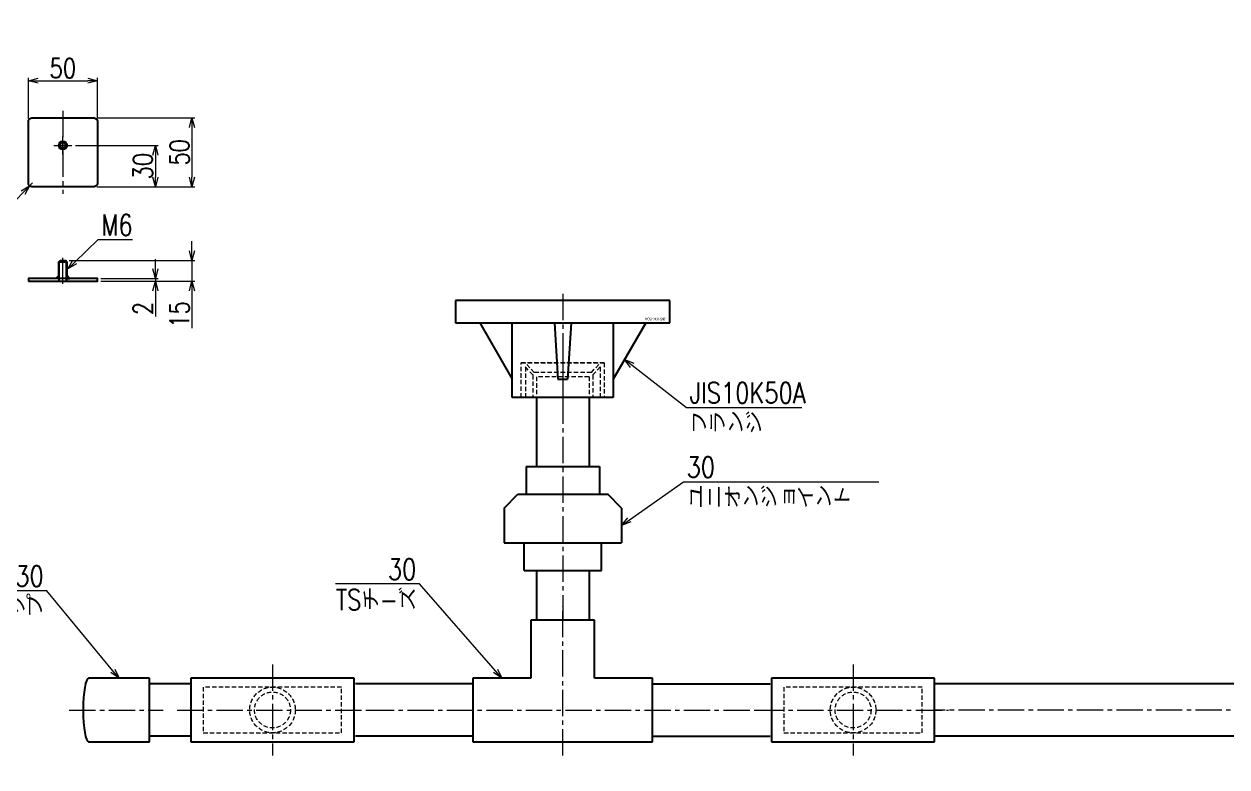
# Model space of a CAD drawing. Header units: millimetres. Extents: x 0 to 70370, y 0 to 11543.
# Drawn here: x 25587 to 26457, y 1508 to 2045 of the extents above; entities that cross this region are included whole.
import ezdxf
from ezdxf import colors
from ezdxf.entities.mleader import LeaderData, LeaderLine
from ezdxf.enums import TextEntityAlignment as Align
from ezdxf.math import Vec2, Vec3

# ---------------------------------------------------------------- set-up
doc = ezdxf.new("R2010")
doc.units = ezdxf.units.MM
doc.linetypes.add('CENTER2', pattern=[28.575, 19.05, -3.175, 3.175, -3.175])
doc.linetypes.add('HIDDEN2', pattern=[4.7625, 3.175, -1.5875])
for name, color, linetype, lineweight in [('01_外形線', 7, 'Continuous', 25), ('02_細線', 5, 'Continuous', 13), ('03_かくれ線', 6, 'HIDDEN2', 13), ('04_中心線', 1, 'CENTER2', 9), ('07_寸法線', 3, 'Continuous', 9)]:
    doc.layers.add(name, color=color, linetype=linetype, lineweight=lineweight)
doc.styles.get("Standard").update_dxf_attribs({"font": 'arial.ttf'})
doc.styles.add('寸法用', font='simplex.shx', dxfattribs={"width": 0.8, "bigfont": '@extfont2.shx'})
doc.dimstyles.new('機械製図用', dxfattribs={"dimtxt": 3.5, "dimasz": 3.5, "dimexe": 2, "dimexo": 0, "dimgap": 1.2, "dimtad": 1, "dimdsep": 46, "dimtxsty": '寸法用', "dimblk": 'OPEN30', "dimcen": 0, "dimclrd": 256, "dimclre": 256, "dimclrt": 7, "dimazin": 2, "dimtm": 1e-09, "dimtfac": 0.75, "dimtmove": 0, "dimatfit": 3, "dimldrblk": 'OPEN30', "dimfxl": 1, "dimlwd": -1, "dimlwe": -1, "dimarcsym": 0})

# ---------------------------------------------------------------- blocks, each defined once
blk = doc.blocks.new('_Open30')
at = {"color": 0, "linetype": 'ByBlock', "lineweight": -2}
for p, q in [((-1, 0.27), (0, 0)), ((0, 0), (-1, -0.27)), ((0, 0), (-1, 0))]:
    blk.add_line(p, q, dxfattribs=at)
blk = doc.blocks.new('*D2818')
at = {"layer": '07_寸法線', "transparency": 16777216}
for p, q in [((25681.66, 1867.95), (25681.66, 1874.95)), ((25642.29, 1860.95), (25683.66, 1860.95)), ((25642.29, 1858.95), (25683.66, 1858.95)), ((25681.66, 1860.95), (25681.66, 1858.95)), ((25681.66, 1851.95), (25681.66, 1833.48))]:
    blk.add_line(p, q, dxfattribs=at)
at = {"layer": 'Defpoints', "color": 0, "transparency": 16777216}
for p in [(25639.79, 1860.95), (25639.79, 1858.95), (25681.66, 1858.95)]:
    blk.add_point(p, dxfattribs=at)
at = {"layer": '07_寸法線', "transparency": 16777216, "xscale": 7, "yscale": 7, "zscale": 7}
for p, rotation in [((25681.66, 1860.95), 270), ((25681.66, 1858.95), 90)]:
    blk.add_blockref('_Open30', p, dxfattribs=dict(at, rotation=rotation))
at = {"layer": '07_寸法線', "color": 7, "transparency": 16777216, "insert": (25672.66, 1839.21), "char_height": 14, "attachment_point": 5, "rotation": 90, "style": '寸法用'}
blk.add_mtext('2', dxfattribs=at)
blk = doc.blocks.new('*D2819')
at = {"layer": '07_寸法線', "transparency": 16777216}
for p, q in [((25639.29, 1977.12), (25710.14, 1977.12)), ((25708.14, 1970.12), (25708.14, 1934.12)), ((25639.29, 1927.12), (25710.14, 1927.12))]:
    blk.add_line(p, q, dxfattribs=at)
at = {"layer": 'Defpoints', "color": 0, "transparency": 16777216}
for p in [(25636.79, 1977.12), (25636.79, 1927.12), (25708.14, 1927.12)]:
    blk.add_point(p, dxfattribs=at)
at = {"layer": '07_寸法線', "transparency": 16777216, "xscale": 7, "yscale": 7, "zscale": 7}
for p, rotation in [((25708.14, 1977.12), 90), ((25708.14, 1927.12), 270)]:
    blk.add_blockref('_Open30', p, dxfattribs=dict(at, rotation=rotation))
at = {"layer": '07_寸法線', "color": 7, "transparency": 16777216, "insert": (25699.14, 1952.12), "char_height": 14, "attachment_point": 5, "rotation": 90, "style": '寸法用'}
blk.add_mtext('50', dxfattribs=at)
blk = doc.blocks.new('*D2820')
at = {"layer": '07_寸法線', "transparency": 16777216}
for p, q in [((25589.79, 1976.62), (25589.79, 2005.92)), ((25596.79, 2003.92), (25632.79, 2003.92)), ((25639.79, 1976.62), (25639.79, 2005.92))]:
    blk.add_line(p, q, dxfattribs=at)
at = {"layer": 'Defpoints', "color": 0, "transparency": 16777216}
for p in [(25639.79, 2003.92), (25589.79, 1974.12), (25639.79, 1974.12)]:
    blk.add_point(p, dxfattribs=at)
at = {"layer": '07_寸法線', "transparency": 16777216, "xscale": 7, "yscale": 7, "zscale": 7, "rotation": 180}
blk.add_blockref('_Open30', (25589.79, 2003.92), dxfattribs=at)
at = {"layer": '07_寸法線', "transparency": 16777216, "xscale": 7, "yscale": 7, "zscale": 7}
blk.add_blockref('_Open30', (25639.79, 2003.92), dxfattribs=at)
at = {"layer": '07_寸法線', "color": 7, "transparency": 16777216, "insert": (25614.79, 2012.92), "char_height": 14, "attachment_point": 5, "style": '寸法用'}
blk.add_mtext('50', dxfattribs=at)
blk = doc.blocks.new('*D2821')
at = {"layer": '07_寸法線', "transparency": 16777216}
for p, q in [((25592.79, 1930.12), (25590.72, 1927.95)), ((25557.63, 1893.37), (25585.88, 1922.9))]:
    blk.add_line(p, q, dxfattribs=at)
at = {"layer": 'Defpoints', "color": 0, "transparency": 16777216}
for p in [(25590.72, 1927.95), (25592.79, 1930.12)]:
    blk.add_point(p, dxfattribs=at)
at = {"layer": '07_寸法線', "transparency": 16777216, "xscale": 7, "yscale": 7, "zscale": 7, "rotation": 46.26722012593691}
blk.add_blockref('_Open30', (25590.72, 1927.95), dxfattribs=at)
at = {"layer": '07_寸法線', "color": 7, "transparency": 16777216, "insert": (25562.83, 1911.82), "char_height": 14, "attachment_point": 5, "rotation": 46.26722, "style": '寸法用'}
blk.add_mtext('CR3', dxfattribs=at)
blk = doc.blocks.new('*D2822')
at = {"layer": '07_寸法線', "transparency": 16777216}
for p, q in [((25708.14, 1880.95), (25708.14, 1887.95)), ((25619.29, 1873.95), (25710.14, 1873.95)), ((25708.14, 1873.95), (25708.14, 1858.95)), ((25642.29, 1858.95), (25710.14, 1858.95)), ((25708.14, 1851.95), (25708.14, 1824.95))]:
    blk.add_line(p, q, dxfattribs=at)
at = {"layer": 'Defpoints', "color": 0, "transparency": 16777216}
for p in [(25616.79, 1873.95), (25639.79, 1858.95), (25708.14, 1858.95)]:
    blk.add_point(p, dxfattribs=at)
at = {"layer": '07_寸法線', "transparency": 16777216, "xscale": 7, "yscale": 7, "zscale": 7}
for p, rotation in [((25708.14, 1873.95), 270), ((25708.14, 1858.95), 90)]:
    blk.add_blockref('_Open30', p, dxfattribs=dict(at, rotation=rotation))
at = {"layer": '07_寸法線', "color": 7, "transparency": 16777216, "insert": (25699.14, 1834.95), "char_height": 14, "attachment_point": 5, "rotation": 90, "style": '寸法用'}
blk.add_mtext('15', dxfattribs=at)
blk = doc.blocks.new('*U2817')
at = {"layer": '04_中心線', "color": 0, "linetype": 'CENTER2', "transparency": 16777216}
for p, q in [((-6.5, 0), (-0.6, 0)), ((0, 0.6), (0, 6.5)), ((0.6, 0), (6.5, 0)), ((0, -6.5), (0, -0.6))]:
    blk.add_line(p, q, dxfattribs=at)
at = {"layer": '04_中心線', "color": 0, "linetype": 'Continuous', "transparency": 16777216}
for p, q in [((-0.3, 0), (0.3, 0)), ((0, -0.3), (0, 0.3))]:
    blk.add_line(p, q, dxfattribs=at)
blk = doc.blocks.new('*D2823')
at = {"layer": '07_寸法線', "transparency": 16777216}
for p, q in [((25623.79, 1957.12), (25683.66, 1957.12)), ((25681.66, 1950.12), (25681.66, 1934.12)), ((25639.29, 1927.12), (25683.66, 1927.12))]:
    blk.add_line(p, q, dxfattribs=at)
at = {"layer": 'Defpoints', "color": 0, "transparency": 16777216}
for p in [(25621.29, 1957.12), (25636.79, 1927.12), (25681.66, 1927.12)]:
    blk.add_point(p, dxfattribs=at)
at = {"layer": '07_寸法線', "transparency": 16777216, "xscale": 7, "yscale": 7, "zscale": 7}
for p, rotation in [((25681.66, 1957.12), 90), ((25681.66, 1927.12), 270)]:
    blk.add_blockref('_Open30', p, dxfattribs=dict(at, rotation=rotation))
at = {"layer": '07_寸法線', "color": 7, "transparency": 16777216, "insert": (25672.66, 1942.12), "char_height": 14, "attachment_point": 5, "rotation": 90, "style": '寸法用'}
blk.add_mtext('30', dxfattribs=at)
blk = doc.blocks.new('AM_BALLOON1')
at = {"transparency": 16777216}
blk.add_circle((0, 0), 5, dxfattribs=at)
blk.add_attdef('B_NUMBER', text='', height=3, dxfattribs=at).set_placement((0, 0), align=Align.MIDDLE_CENTER)
blk = doc.blocks.new('_OPEN')
at = {"color": 0, "linetype": 'ByBlock'}
for p, q in [((-1, 0.17), (0, 0)), ((0, 0), (-1, -0.17)), ((0, 0), (-1, 0))]:
    blk.add_line(p, q, dxfattribs=at)

msp = doc.modelspace()

# ---------------------------------------------------------------- hatches: boundary and pattern name
at = {"layer": '01_外形線'}
h = msp.add_hatch(color=256, dxfattribs=at)
h.dxf.hatch_style = 1
h.paths.add_polyline_path([(25609.794, 1860.946), (25611.794, 1860.946), (25611.794, 1862.946)])
h = msp.add_hatch(color=256, dxfattribs=at)
h.dxf.hatch_style = 1
h.paths.add_polyline_path([(25617.794, 1862.946), (25617.794, 1860.946), (25619.794, 1860.946)])

# ---------------------------------------------------------------- linework, layer by layer
for p, q in [((25611.794, 1872.946), (25612.794, 1873.946)), ((25611.794, 1872.946), (25617.794, 1872.946)), ((25611.794, 1860.946), (25611.794, 1872.946)), ((25612.794, 1873.946), (25616.794, 1873.946)), ((25617.794, 1872.946), (25616.794, 1873.946)), ((25617.794, 1860.946), (25617.794, 1872.946)), ((25957.371, 1774.87), (25957.371, 1724.868)), ((25995.371, 1774.87), (25995.371, 1724.868)), ((25949.871, 1724.868), (26002.871, 1724.868)), ((25949.871, 1724.868), (25949.871, 1704.868)), ((26002.871, 1724.868), (26002.871, 1704.868)), ((25933.871, 1694.868), (25943.871, 1704.868)), ((25943.871, 1704.868), (26008.871, 1704.868)), ((26018.871, 1694.868), (26008.871, 1704.868)), ((25933.871, 1694.868), (25933.871, 1669.868)), ((26018.871, 1694.868), (26018.871, 1669.868)), ((25933.871, 1669.868), (26018.871, 1669.868)), ((25948.371, 1649.868), (25948.371, 1669.868)), ((26004.371, 1649.868), (26004.371, 1669.868)), ((25948.371, 1649.868), (26004.371, 1649.868)), ((25957.371, 1649.868), (25957.371, 1613.872)), ((25995.372, 1649.868), (25995.372, 1613.872)), ((25953.371, 1613.872), (25953.371, 1571.872)), ((25999.371, 1613.872), (25953.371, 1613.872)), ((25999.371, 1571.872), (25999.371, 1613.872)), ((25677.371, 1571.872), (25633.371, 1571.872)), ((25677.371, 1525.872), (25677.371, 1571.872)), ((25707.371, 1567.872), (25677.371, 1567.872)), ((25825.371, 1571.872), (25707.371, 1571.872)), ((25707.371, 1571.872), (25707.371, 1525.872)), ((25825.371, 1525.872), (25825.371, 1571.872)), ((25911.371, 1567.872), (25826.371, 1567.872)), ((25911.371, 1571.872), (25911.371, 1525.872)), ((25953.371, 1571.872), (25911.371, 1571.872)), ((26041.371, 1571.872), (25999.371, 1571.872)), ((26041.371, 1525.872), (26041.371, 1571.872)), ((26041.371, 1567.872), (26126.371, 1567.872)), ((26245.371, 1571.872), (26127.371, 1571.872)), ((26127.371, 1571.872), (26127.371, 1525.872)), ((26245.371, 1525.872), (26245.371, 1571.872)), ((26567.371, 1567.872), (26245.371, 1567.872)), ((25633.371, 1525.872), (25677.371, 1525.872)), ((25707.371, 1529.872), (25677.371, 1529.872)), ((25707.371, 1525.872), (25825.371, 1525.872)), ((25911.371, 1529.872), (25826.371, 1529.872)), ((25911.371, 1525.872), (26041.371, 1525.872)), ((26041.371, 1529.872), (26126.371, 1529.872)), ((26127.371, 1525.872), (26245.371, 1525.872)), ((26567.371, 1529.872), (26245.371, 1529.872))]:
    msp.add_line(p, q, dxfattribs=at)
msp.add_lwpolyline([(25636.794, 1927.121), (25592.794, 1927.121, -0.4142136), (25589.794, 1930.121), (25589.794, 1974.121, -0.4142136), (25592.794, 1977.121), (25636.794, 1977.121, -0.4142136), (25639.794, 1974.121), (25639.794, 1930.121, -0.4142136)], format="xyb", close=True, dxfattribs=at)
for points in [[(25611.794, 1862.946), (25611.794, 1860.946), (25609.794, 1860.946), (25611.794, 1862.946)], [(25617.794, 1862.946), (25617.794, 1860.946), (25619.794, 1860.946), (25617.794, 1862.946)], [(26053.871, 1844.87), (25898.871, 1844.87)], [(25898.871, 1844.87), (25898.871, 1828.87)], [(26053.871, 1828.87), (26053.871, 1844.87)], [(25898.871, 1828.87), (26053.871, 1828.87)], [(25916.371, 1828.87), (25939.871, 1788.167)], [(25939.871, 1774.87), (25939.871, 1828.87)], [(25970.371, 1828.87), (25972.871, 1788.167)], [(25982.371, 1828.87), (25979.871, 1788.167)], [(26012.871, 1828.87), (26012.871, 1774.87)], [(26036.371, 1828.87), (26012.871, 1788.167)], [(25972.871, 1788.167), (25979.871, 1788.167)], [(26012.871, 1774.87), (25939.871, 1774.87)]]:
    msp.add_lwpolyline(points, dxfattribs=at)
msp.add_lwpolyline([(25589.794, 1858.946), (25639.794, 1858.946), (25639.794, 1860.946), (25589.794, 1860.946)], close=True, dxfattribs=at)
for radius in [3.05, 3, 2]:
    msp.add_circle((25614.794, 1957.121), radius, dxfattribs=at)
msp.add_ellipse((25633.371, 1548.872), major_axis=(0, -23), ratio=0.173913, start_param=3.1415927, end_param=6.2831853, dxfattribs=at)
at = {"layer": '02_細線'}
for p, q in [((25612.394, 1860.946), (25612.394, 1873.546)), ((25617.194, 1860.946), (25617.194, 1873.546))]:
    msp.add_line(p, q, dxfattribs=at)
msp.add_circle((25614.794, 1957.121), 2.4, dxfattribs=at)
at = {"layer": '03_かくれ線'}
for p, q in [((25611.744, 1858.946), (25611.744, 1860.946)), ((25612.394, 1858.946), (25612.394, 1860.946)), ((25617.194, 1858.946), (25617.194, 1860.946)), ((25617.844, 1858.946), (25617.844, 1860.946)), ((26006.371, 1799.87), (25946.371, 1799.87)), ((25949.371, 1796.924), (25949.371, 1774.87)), ((25997.046, 1792.87), (25955.696, 1792.87)), ((26003.371, 1796.924), (26003.371, 1774.87)), ((26006.371, 1799.87), (26006.371, 1774.87)), ((25954.601, 1791.136), (25954.601, 1774.87)), ((25957.371, 1789.87), (25957.371, 1774.87)), ((25995.371, 1789.87), (25957.371, 1789.87)), ((25995.371, 1789.87), (25995.371, 1774.87)), ((25998.141, 1791.136), (25998.141, 1774.87)), ((25716.371, 1565.372), (25716.371, 1532.372)), ((25816.371, 1565.372), (25716.371, 1565.372)), ((25816.371, 1532.372), (25816.371, 1565.372)), ((26136.371, 1565.372), (26136.371, 1532.372)), ((26236.371, 1565.372), (26136.371, 1565.372)), ((26236.371, 1532.372), (26236.371, 1565.372)), ((25716.371, 1532.372), (25816.371, 1532.372)), ((26136.371, 1532.372), (26236.371, 1532.372))]:
    msp.add_line(p, q, dxfattribs=at)
for points in [[(25611.794, 1860.946), (25611.794, 1858.946), (25617.794, 1858.946), (25617.794, 1860.946)], [(25946.371, 1799.87), (26006.371, 1799.87), (26006.371, 1774.87), (25946.371, 1774.87), (25946.371, 1799.87)], [(25955.696, 1792.87), (25949.371, 1799.87)], [(25954.601, 1791.136), (25949.371, 1796.924)], [(25997.046, 1792.87), (26003.371, 1799.87)], [(25998.141, 1791.136), (26003.371, 1796.924)]]:
    msp.add_lwpolyline(points, dxfattribs=at)
for centre, radius in [((25766.371, 1548.872), 16.5), ((25766.371, 1548.872), 13), ((26186.371, 1548.872), 16.5), ((26186.371, 1548.872), 13)]:
    msp.add_circle(centre, radius, dxfattribs=at)
at = {"layer": '04_中心線'}
for p, q in [((25614.794, 1982.121), (25614.794, 1922.121)), ((25614.794, 1858.946), (25614.794, 1875.946)), ((25614.794, 1856.946), (25614.794, 1862.946)), ((25976.371, 1804.87), (25976.371, 1769.87)), ((25976.371, 1774.87), (25976.371, 1613.872)), ((25976.371, 1515.872), (25976.371, 1623.872)), ((25766.371, 1581.872), (25766.371, 1515.872)), ((26186.371, 1581.872), (26186.371, 1515.872)), ((25619.371, 1548.872), (25687.371, 1548.872)), ((25697.371, 1548.872), (25835.371, 1548.872)), ((25835.371, 1548.872), (26117.371, 1548.872)), ((26117.371, 1548.872), (26255.371, 1548.872)), ((26567.371, 1548.872), (26245.371, 1548.872))]:
    msp.add_line(p, q, dxfattribs=at)
msp.add_lwpolyline([(25976.371, 1849.87), (25976.371, 1769.87)], dxfattribs=at)

# ---------------------------------------------------------------- block references
at = {"layer": '04_中心線', "linetype": 'CENTER2'}
msp.add_blockref('*U2817', (25614.794, 1957.121), dxfattribs=at)

# ---------------------------------------------------------------- texts
at = {"layer": '03_かくれ線'}
msp.add_text('JIS10K-50A', height=2, rotation=180, dxfattribs=at).set_placement((26050.662, 1832.669))

# ---------------------------------------------------------------- dimensions: what is measured, and where the dimension line sits
at = {"layer": '07_寸法線'}
dim = msp.add_linear_dim(base=(25639.794, 2003.924), p1=(25589.794, 1974.121), p2=(25639.794, 1974.121), dimstyle='機械製図用', override={"dimtxt": 14, "dimasz": 7, "dimexo": 2.5, "dimgap": 2}, dxfattribs=at)
dim.commit()
dim.dimension.update_dxf_attribs({"geometry": '*D2820', "text_midpoint": (25614.794, 2012.924)})
for base, p1, p2, picture, middle in [((25708.139, 1927.121), (25636.794, 1977.121), (25636.794, 1927.121), '*D2819', (25699.139, 1952.121)), ((25681.656, 1927.121), (25621.294, 1957.121), (25636.794, 1927.121), '*D2823', (25672.656, 1942.121)), ((25708.139, 1858.946), (25616.794, 1873.946), (25639.794, 1858.946), '*D2822', (25699.139, 1834.946)), ((25681.656, 1858.946), (25639.794, 1860.946), (25639.794, 1858.946), '*D2818', (25672.656, 1839.212))]:
    dim = msp.add_linear_dim(base=base, p1=p1, p2=p2, angle=90, dimstyle='機械製図用', override={"dimtxt": 14, "dimasz": 7, "dimexo": 2.5, "dimgap": 2}, dxfattribs=at)
    dim.commit()
    dim.dimension.update_dxf_attribs({"geometry": picture, "text_midpoint": middle})
dim = msp.add_radius_dim(center=(25592.794, 1930.121), mpoint=(25590.721, 1927.953), text='C<>', dimstyle='機械製図用', override={"dimtxt": 14, "dimasz": 7, "dimgap": 2}, dxfattribs=at)
dim.commit()
dim.dimension.update_dxf_attribs({"geometry": '*D2821', "text_midpoint": (25562.833, 1911.823)})

# ---------------------------------------------------------------- leaders
ml = msp.add_multileader_block('Standard', dxfattribs=at)
ml.set_content('AM_BALLOON1', color=256, scale=9.3744318)
ml.set_attribute('B_NUMBER', '1', width=0)
ml.set_leader_properties(color=256, linetype='ByLayer', lineweight=-1)
ml.set_arrow_properties(name='OPEN')
ml.build(insert=Vec2(0, 0))
ml.multileader.update_dxf_attribs({"leader_type": 0, "has_dogleg": 0, "text_right_attachment_type": 6, "dogleg_length": 0, "arrow_head_size": 4.688, "scale": 2.5, "block_connection_type": 1})
ctx = ml.context
ctx.base_point, ctx.scale, ctx.char_height, ctx.arrow_head_size, ctx.landing_gap_size, ctx.plane_origin = Vec3(33418.771, 3166.995), 2.5, 9.375, 4.688, 4.688, Vec3(33418.771, 3166.995)
ctx.right_attachment, ctx.attachment_type = 6, 1
notes = []
notes.append((ctx, [(0, (0, 0, 0), (0, 0), (1, 0), 1, [])]))
ctx.block.insert = Vec3(33418.771, 3166.995)
ml = msp.add_multileader_block('Standard', dxfattribs=at)
ml.set_content('AM_BALLOON1', color=256, scale=7.4995455)
ml.set_attribute('B_NUMBER', '1A', width=0)
ml.set_leader_properties(color=256, linetype='ByLayer', lineweight=-1)
ml.set_arrow_properties(name='OPEN')
ml.build(insert=Vec2(0, 0))
ml.multileader.update_dxf_attribs({"leader_type": 0, "has_dogleg": 0, "text_right_attachment_type": 6, "dogleg_length": 0, "arrow_head_size": 3.75, "scale": 2.5, "block_connection_type": 1})
ctx = ml.context
ctx.base_point, ctx.scale, ctx.char_height, ctx.arrow_head_size, ctx.landing_gap_size, ctx.plane_origin = Vec3(35324.795, 3132.322), 2.5, 7.5, 3.75, 3.75, Vec3(35324.795, 3132.322)
ctx.right_attachment, ctx.attachment_type = 6, 1
notes.append((ctx, [(0, (0, 0, 0), (0, 0), (1, 0), 1, [])]))
ctx.block.insert = Vec3(35324.795, 3132.322)
ml = msp.add_multileader_block('Standard', dxfattribs=at)
ml.set_content('AM_BALLOON1', color=256, scale=7.4995455)
ml.set_attribute('B_NUMBER', '2', width=0)
ml.set_leader_properties(color=256, linetype='ByLayer', lineweight=-1)
ml.set_arrow_properties(name='OPEN')
ml.build(insert=Vec2(0, 0))
ml.multileader.update_dxf_attribs({"leader_type": 0, "has_dogleg": 0, "text_right_attachment_type": 6, "dogleg_length": 0, "arrow_head_size": 3.75, "scale": 2.5, "block_connection_type": 1})
ctx = ml.context
ctx.base_point, ctx.scale, ctx.char_height, ctx.arrow_head_size, ctx.landing_gap_size, ctx.plane_origin = Vec3(37084.606, 2712.991), 2.5, 7.5, 3.75, 3.75, Vec3(37084.606, 2712.991)
ctx.right_attachment, ctx.attachment_type = 6, 1
notes.append((ctx, [(0, (0, 0, 0), (0, 0), (1, 0), 1, [])]))
ctx.block.insert = Vec3(37084.606, 2712.991)
ml = msp.add_multileader_block('Standard', dxfattribs=at)
ml.set_content('AM_BALLOON1', color=256, scale=7.4995455)
ml.set_attribute('B_NUMBER', '3', width=0)
ml.set_leader_properties(color=256, linetype='ByLayer', lineweight=-1)
ml.set_arrow_properties(name='OPEN')
ml.build(insert=Vec2(0, 0))
ml.multileader.update_dxf_attribs({"leader_type": 0, "has_dogleg": 0, "text_right_attachment_type": 6, "dogleg_length": 0, "arrow_head_size": 3.75, "scale": 2.5, "block_connection_type": 1})
ctx = ml.context
ctx.base_point, ctx.scale, ctx.char_height, ctx.arrow_head_size, ctx.landing_gap_size, ctx.plane_origin = Vec3(38565.945, 2679.176), 2.5, 7.5, 3.75, 3.75, Vec3(38565.945, 2679.176)
ctx.right_attachment, ctx.attachment_type = 6, 1
notes.append((ctx, [(0, (0, 0, 0), (0, 0), (1, 0), 1, [])]))
ctx.block.insert = Vec3(38565.945, 2679.176)
ml = msp.add_multileader_block('Standard', dxfattribs=at)
ml.set_content('AM_BALLOON1', color=256, scale=7.4995455)
ml.set_attribute('B_NUMBER', '1B', width=0)
ml.set_leader_properties(color=256, linetype='ByLayer', lineweight=-1)
ml.set_arrow_properties(name='OPEN')
ml.build(insert=Vec2(0, 0))
ml.multileader.update_dxf_attribs({"leader_type": 0, "has_dogleg": 0, "text_right_attachment_type": 6, "dogleg_length": 0, "arrow_head_size": 3.75, "scale": 2.5, "block_connection_type": 1})
ctx = ml.context
ctx.base_point, ctx.scale, ctx.char_height, ctx.arrow_head_size, ctx.landing_gap_size, ctx.plane_origin = Vec3(35324.795, 2449.628), 2.5, 7.5, 3.75, 3.75, Vec3(35324.795, 2449.628)
ctx.right_attachment, ctx.attachment_type = 6, 1
notes.append((ctx, [(0, (0, 0, 0), (0, 0), (1, 0), 1, [])]))
ctx.block.insert = Vec3(35324.795, 2449.628)
ml = msp.add_multileader_block('Standard', dxfattribs=at)
ml.set_content('AM_BALLOON1', color=256, scale=5.0246955)
ml.set_attribute('B_NUMBER', '1', width=0)
ml.set_leader_properties(color=256, linetype='ByLayer', lineweight=-1)
ml.set_arrow_properties(name='OPEN')
ml.build(insert=Vec2(0, 0))
ml.multileader.update_dxf_attribs({"leader_type": 0, "has_dogleg": 0, "text_right_attachment_type": 6, "dogleg_length": 0, "arrow_head_size": 2.513, "scale": 2.5, "block_connection_type": 1})
ctx = ml.context
ctx.base_point, ctx.scale, ctx.char_height, ctx.arrow_head_size, ctx.landing_gap_size, ctx.plane_origin = Vec3(40332.084, 2013.345), 2.5, 5.025, 2.513, 2.513, Vec3(40332.084, 2013.345)
ctx.right_attachment, ctx.attachment_type = 6, 1
notes.append((ctx, [(0, (0, 0, 0), (0, 0), (1, 0), 1, [])]))
ctx.block.insert = Vec3(40332.084, 2013.345)
ml = msp.add_multileader_block('Standard', dxfattribs=at)
ml.set_content('AM_BALLOON1', color=256, scale=5.0246955)
ml.set_attribute('B_NUMBER', '2', width=0)
ml.set_leader_properties(color=256, linetype='ByLayer', lineweight=-1)
ml.set_arrow_properties(name='OPEN')
ml.build(insert=Vec2(0, 0))
ml.multileader.update_dxf_attribs({"leader_type": 0, "has_dogleg": 0, "text_right_attachment_type": 6, "dogleg_length": 0, "arrow_head_size": 2.513, "scale": 2.5, "block_connection_type": 1})
ctx = ml.context
ctx.base_point, ctx.scale, ctx.char_height, ctx.arrow_head_size, ctx.landing_gap_size, ctx.plane_origin = Vec3(41277.991, 2013.345), 2.5, 5.025, 2.513, 2.513, Vec3(41277.991, 2013.345)
ctx.right_attachment, ctx.attachment_type = 6, 1
notes.append((ctx, [(0, (0, 0, 0), (0, 0), (1, 0), 1, [])]))
ctx.block.insert = Vec3(41277.991, 2013.345)
ml = msp.add_multileader_block('Standard', dxfattribs=at)
ml.set_content('AM_BALLOON1', color=256, scale=7.4995455)
ml.set_attribute('B_NUMBER', '3', width=0)
ml.set_leader_properties(color=256, linetype='ByLayer', lineweight=-1)
ml.set_arrow_properties(name='OPEN')
ml.build(insert=Vec2(0, 0))
ml.multileader.update_dxf_attribs({"leader_type": 0, "has_dogleg": 0, "text_right_attachment_type": 6, "dogleg_length": 0, "arrow_head_size": 3.75, "scale": 2.5, "block_connection_type": 1})
ctx = ml.context
ctx.base_point, ctx.scale, ctx.char_height, ctx.arrow_head_size, ctx.landing_gap_size, ctx.plane_origin = Vec3(38565.945, 1903.883), 2.5, 7.5, 3.75, 3.75, Vec3(38565.945, 1903.883)
ctx.right_attachment, ctx.attachment_type = 6, 1
notes.append((ctx, [(0, (0, 0, 0), (0, 0), (1, 0), 1, [])]))
ctx.block.insert = Vec3(38565.945, 1903.883)
ml = msp.add_multileader_mtext('Standard', dxfattribs=at)
ml.set_content('M6', color=7, style='寸法用')
ml.set_leader_properties(color=256, linetype='ByLayer', lineweight=-1)
ml.set_arrow_properties(name='OPEN30')
ml.build(insert=Vec2(0, 0))
ml.multileader.update_dxf_attribs({"has_dogleg": 0, "text_left_attachment_type": 6, "text_right_attachment_type": 6, "arrow_head_size": 7})
ctx = ml.context
ctx.base_point, ctx.char_height, ctx.arrow_head_size, ctx.landing_gap_size, ctx.plane_origin = Vec3(25640.228, 1889.059), 15, 7, 2.352, Vec3(25676.368, 1850.653)
ctx.left_attachment, ctx.right_attachment = 6, 6
notes.append((ctx, [(0, (1, 1, 0), (25630.82, 1889.059), (1, 0), 9.408, [(0, [(25618.285, 1867.923)], 0, [])])]))
ctx.mtext.insert, ctx.mtext.width, ctx.mtext.defined_height, ctx.mtext.line_spacing_factor, ctx.mtext.flow_direction = Vec3(25642.58, 1907.059), 151.12249, 3.716, 0.88, 5
ml = msp.add_multileader_mtext('Standard', dxfattribs=at)
ml.set_content('JIS10K50A\\Pフランジ', color=7, style='寸法用')
ml.set_leader_properties(color=256, linetype='ByLayer', lineweight=-1)
ml.set_arrow_properties(name='OPEN30')
ml.build(insert=Vec2(0, 0))
ml.multileader.update_dxf_attribs({"has_dogleg": 0, "text_left_attachment_type": 6, "text_right_attachment_type": 6, "arrow_head_size": 7})
ctx = ml.context
ctx.base_point, ctx.char_height, ctx.arrow_head_size, ctx.landing_gap_size, ctx.plane_origin = Vec3(26065.837, 1767.644), 15, 7, 2.352, Vec3(25881.004, 1363.378)
ctx.left_attachment, ctx.right_attachment = 6, 6
notes.append((ctx, [(0, (1, 1, 0), (26057.837, 1767.644), (1, 0), 8, [(0, [(26021.108, 1802.434)], 0, [])])]))
ctx.mtext.insert, ctx.mtext.width, ctx.mtext.defined_height, ctx.mtext.line_spacing_factor, ctx.mtext.flow_direction = Vec3(26068.189, 1785.644), 137.70904, 22.361, 0.88, 5
ml = msp.add_multileader_block('Standard', dxfattribs=at)
ml.set_content('AM_BALLOON1', color=256, scale=7.4995455)
ml.set_attribute('B_NUMBER', '1C', width=0)
ml.set_leader_properties(color=256, linetype='ByLayer', lineweight=-1)
ml.set_arrow_properties(name='OPEN')
ml.build(insert=Vec2(0, 0))
ml.multileader.update_dxf_attribs({"leader_type": 0, "has_dogleg": 0, "text_right_attachment_type": 6, "dogleg_length": 0, "arrow_head_size": 3.75, "scale": 2.5, "block_connection_type": 1})
ctx = ml.context
ctx.base_point, ctx.scale, ctx.char_height, ctx.arrow_head_size, ctx.landing_gap_size, ctx.plane_origin = Vec3(35324.795, 1714.135), 2.5, 7.5, 3.75, 3.75, Vec3(35324.795, 1714.135)
ctx.right_attachment, ctx.attachment_type = 6, 1
notes.append((ctx, [(0, (0, 0, 0), (0, 0), (1, 0), 1, [])]))
ctx.block.insert = Vec3(35324.795, 1714.135)
ml = msp.add_multileader_mtext('Standard', dxfattribs=at)
ml.set_content('30\\Pユニオンジョイント', color=7, style='寸法用')
ml.set_leader_properties(color=256, linetype='ByLayer', lineweight=-1)
ml.set_arrow_properties(name='OPEN30')
ml.build(insert=Vec2(0, 0))
ml.multileader.update_dxf_attribs({"has_dogleg": 0, "text_left_attachment_type": 6, "text_right_attachment_type": 6, "arrow_head_size": 7})
ctx = ml.context
ctx.base_point, ctx.char_height, ctx.arrow_head_size, ctx.landing_gap_size, ctx.plane_origin = Vec3(26063.599, 1713.949), 15, 7, 2.352, Vec3(25878.767, 1243.312)
ctx.left_attachment, ctx.right_attachment = 6, 6
notes.append((ctx, [(0, (1, 1, 0), (26055.599, 1713.949), (1, 0), 8, [(0, [(26018.871, 1682.368)], 0, [])])]))
ctx.mtext.insert, ctx.mtext.width, ctx.mtext.defined_height, ctx.mtext.line_spacing_factor, ctx.mtext.flow_direction = Vec3(26065.951, 1731.949), 137.70904, 22.361, 0.88, 5
ml = msp.add_multileader_mtext('Standard', dxfattribs=at)
ml.set_content('30\\PTSチ-ズ', color=7, style='寸法用')
ml.set_leader_properties(color=256, linetype='ByLayer', lineweight=-1)
ml.set_arrow_properties(name='OPEN30')
ml.build(insert=Vec2(0, 0))
ml.multileader.update_dxf_attribs({"has_dogleg": 0, "text_left_attachment_type": 6, "text_right_attachment_type": 6, "arrow_head_size": 7})
ctx = ml.context
ctx.base_point, ctx.char_height, ctx.arrow_head_size, ctx.landing_gap_size, ctx.plane_origin = Vec3(25805.923, 1640.097), 15, 7, 2.352, Vec3(25792.267, 1132.816)
ctx.left_attachment, ctx.right_attachment, ctx.text_align_type = 6, 6, 2
notes.append((ctx, [(1, (1, 1, 0), (25880.799, 1640.097), (-1, 0), 8, [(0, [(25932.371, 1571.872)], 0, [])])]))
ctx.mtext.insert, ctx.mtext.width, ctx.mtext.alignment, ctx.mtext.line_spacing_factor, ctx.mtext.flow_direction = Vec3(25870.447, 1658.097), 246.54197, 3, 0.88, 5
ml = msp.add_multileader_mtext('Standard', dxfattribs=at)
ml.set_content('30\\PTSキャップ', color=7, style='寸法用')
ml.set_leader_properties(color=256, linetype='ByLayer', lineweight=-1)
ml.set_arrow_properties(name='OPEN30')
ml.build(insert=Vec2(0, 0))
ml.multileader.update_dxf_attribs({"has_dogleg": 0, "text_left_attachment_type": 6, "text_right_attachment_type": 6, "arrow_head_size": 7})
ctx = ml.context
ctx.base_point, ctx.char_height, ctx.arrow_head_size, ctx.landing_gap_size, ctx.plane_origin = Vec3(25522.451, 1635.166), 15, 7, 2.352, Vec3(25515.267, 1132.816)
ctx.left_attachment, ctx.right_attachment, ctx.text_align_type = 6, 6, 2
notes.append((ctx, [(1, (1, 1, 0), (25611.27, 1635.166), (-1, 0), 8, [(0, [(25655.371, 1571.872)], 0, [])])]))
ctx.mtext.insert, ctx.mtext.width, ctx.mtext.alignment, ctx.mtext.line_spacing_factor, ctx.mtext.flow_direction = Vec3(25600.918, 1653.166), 246.54197, 3, 0.88, 5
for ctx, leaders in notes:
    for number, flags, end, landing, length, lines in leaders:
        leader = LeaderData()
        leader.index, (leader.has_last_leader_line, leader.has_dogleg_vector, leader.attachment_direction) = number, flags
        leader.last_leader_point, leader.dogleg_vector, leader.dogleg_length = Vec3(end), Vec3(landing), length
        for number, points, colour, breaks in lines:
            line = LeaderLine()
            line.index, line.vertices, line.color, line.breaks = number, Vec3.list(points), colors.encode_raw_color(colour), breaks
            leader.lines.append(line)
        ctx.leaders.append(leader)

doc.saveas('drawing.dxf')
